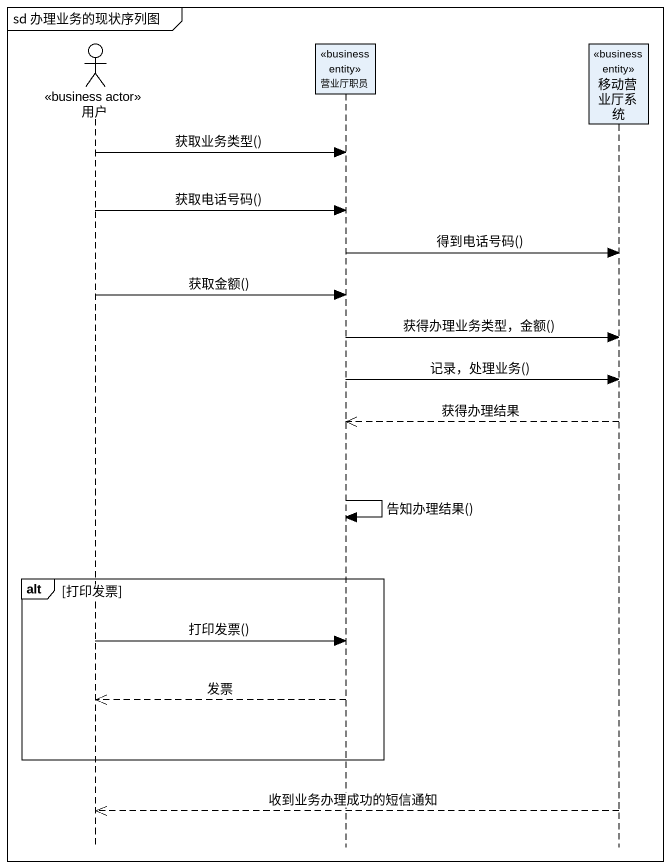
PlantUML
@startuml
mainframe sd 办理业务的现状序列图
hide footbox
actor 用户 <<business actor>>
participant 营业厅职员 <<business entity>>
participant 移动营业厅系统 <<business entity>>

用户 -> 营业厅职员 : 获取业务类型()
用户 -> 营业厅职员 : 获取电话号码()
营业厅职员 -> 移动营业厅系统 : 得到电话号码()
用户 -> 营业厅职员 : 获取金额()
营业厅职员 -> 移动营业厅系统 : 获得办理业务类型，金额()
营业厅职员 -> 移动营业厅系统 : 记录，处理业务()
移动营业厅系统 -->> 营业厅职员 : 获得办理结果
营业厅职员 -> 营业厅职员 : 告知办理结果()
alt 打印发票
  用户 -> 营业厅职员 : 打印发票()
  营业厅职员 -->> 用户 : 发票
end
移动营业厅系统 -->> 用户 : 收到业务办理成功的短信通知
@enduml
